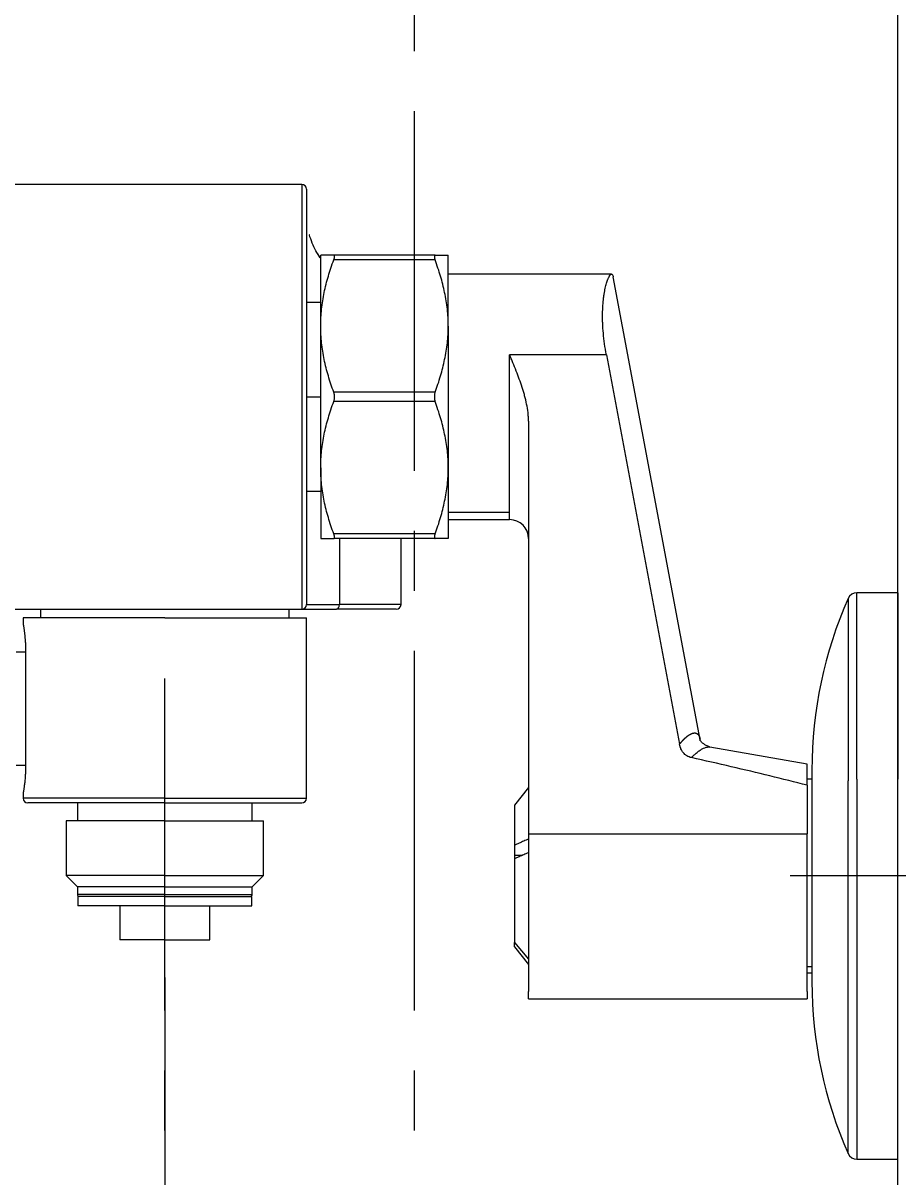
# Model space of a CAD drawing. Extents: x 4680 to 5808, y -3 to 824.
# Drawn here: x 5389.8 to 5482.4, y 162.8 to 285 of the extents above; entities that cross this region are included whole.
import ezdxf

# ---------------------------------------------------------------- set-up
doc = ezdxf.new("R2010")
doc.units = 0
doc.header["$LTSCALE"] = 4
doc.header["$MEASUREMENT"] = 0
doc.header["$PDMODE"] = 3
doc.header["$PDSIZE"] = -10
doc.linetypes.add('CENTER2', pattern=[28.575, 19.05, -3.175, 3.175, -3.175])
doc.layers.get('0').update_dxf_attribs({"linetype": 'CONTINUOUS'})
doc.layers.get('DEFPOINTS').update_dxf_attribs({"linetype": 'CONTINUOUS'})
doc.layers.add('1', color=7, linetype='CONTINUOUS')
doc.layers.add('Cneter', color=1, linetype='CENTER2', lineweight=13)
doc.layers.add('치수선', color=7, linetype='CONTINUOUS', lineweight=20)
doc.styles.add('Daelim Dimension', font='NanumGothic.ttf')
doc.dimstyles.new('DEFAULT', dxfattribs={"dimscale": 2, "dimtxt": 2, "dimasz": 2, "dimexe": 0, "dimexo": 2, "dimgap": 1, "dimtad": 1, "dimdec": 1, "dimzin": 9, "dimdsep": 46, "dimtxsty": 'Daelim Dimension', "dimcen": 0.5, "dimclrd": 252, "dimclre": 252, "dimclrt": 3, "dimadec": 1, "dimazin": 0, "dimtfac": 1, "dimtdec": 1, "dimtix": 1, "dimtmove": 0, "dimatfit": 3, "dimfxl": 1, "dimtolj": 1, "dimtzin": 1, "dimlwd": 9, "dimlwe": 9, "dimarcsym": 0})

# ---------------------------------------------------------------- blocks, each defined once
blk = doc.blocks.new('*D20')
at = {"color": 5, "lineweight": 9, "ltscale": 0.5, "transparency": 16777216}
for p, q in [((5404.77, 183.95), (5404.77, 144.95)), ((5482.37, 160.71), (5482.37, 144.95)), ((5408.77, 144.95), (5478.37, 144.95))]:
    blk.add_line(p, q, dxfattribs=at)
at = {"color": 5, "ltscale": 0.5, "transparency": 16777216}
for points in [[(5408.77, 145.62), (5408.77, 144.29), (5404.77, 144.95)], [(5478.37, 145.62), (5478.37, 144.29), (5482.37, 144.95)]]:
    blk.add_solid(points, dxfattribs=at)
at = {"layer": 'DEFPOINTS', "color": 0, "ltscale": 0.5, "transparency": 16777216}
for p in [(5404.77, 187.95), (5482.37, 164.71), (5482.37, 144.95)]:
    blk.add_point(p, dxfattribs=at)
at = {"color": 7, "ltscale": 0.5, "transparency": 16777216, "insert": (5424.95, 152.6), "char_height": 10, "attachment_point": 5, "style": 'Daelim Dimension'}
blk.add_mtext('\\A1;77.5', dxfattribs=at)
blk = doc.blocks.new('*D21')
at = {"color": 5, "lineweight": 9, "ltscale": 0.5, "transparency": 16777216}
for p, q in [((5486.37, 224.71), (5533.7, 224.71)), ((5533.7, 168.71), (5533.7, 220.71)), ((5486.37, 164.71), (5533.7, 164.71))]:
    blk.add_line(p, q, dxfattribs=at)
at = {"color": 5, "ltscale": 0.5, "transparency": 16777216}
for points in [[(5533.04, 220.71), (5534.37, 220.71), (5533.7, 224.71)], [(5533.04, 168.71), (5534.37, 168.71), (5533.7, 164.71)]]:
    blk.add_solid(points, dxfattribs=at)
at = {"layer": 'DEFPOINTS', "color": 0, "ltscale": 0.5, "transparency": 16777216}
for p in [(5482.37, 224.71), (5533.7, 224.71), (5482.37, 164.71)]:
    blk.add_point(p, dxfattribs=at)
at = {"color": 7, "ltscale": 0.5, "transparency": 16777216, "insert": (5526.26, 194.71), "char_height": 10, "attachment_point": 5, "rotation": 90, "style": 'Daelim Dimension'}
blk.add_mtext('\\A1;{\\fISOCPEUR|b0|i0|c0|p34;%%C}60', dxfattribs=at)

msp = doc.modelspace()

# ---------------------------------------------------------------- linework, layer by layer
at = {"layer": '1', "color": 7, "linetype": 'Continuous', "lineweight": 18}
for p, q in [((5419.27, 267.95), (5381.77, 267.95)), ((5419.27, 267.95), (5381.77, 267.95)), ((5419.77, 267.45), (5419.77, 223.45)), ((5419.77, 267.45), (5419.77, 223.45)), ((5421.27, 252.95), (5421.27, 260.45)), ((5421.27, 252.95), (5421.27, 260.45)), ((5433.38, 260.45), (5422.65, 260.45)), ((5433.38, 260.45), (5422.65, 260.45)), ((5434.77, 252.95), (5434.77, 260.45)), ((5434.77, 252.95), (5434.77, 260.45)), ((5452.06, 258.45), (5434.77, 258.45)), ((5461.43, 209.14), (5452.23, 258.17)), ((5421.27, 255.45), (5419.77, 255.45)), ((5421.27, 255.45), (5419.77, 255.45)), ((5421.27, 237.95), (5421.27, 252.95)), ((5421.27, 237.95), (5421.27, 252.95)), ((5434.77, 252.95), (5434.77, 237.95)), ((5434.77, 252.95), (5434.77, 237.95)), ((5451.51, 249.9), (5459.25, 208.66)), ((5443.27, 242.87), (5443.27, 199.16)), ((5421.27, 237.95), (5421.27, 230.45)), ((5421.27, 237.95), (5421.27, 230.45)), ((5434.77, 237.95), (5434.77, 230.45)), ((5434.77, 237.95), (5434.77, 230.45)), ((5419.77, 235.45), (5421.27, 235.45)), ((5419.77, 235.45), (5421.27, 235.45)), ((5434.77, 232.45), (5441.27, 232.45)), ((5433.38, 230.45), (5422.65, 230.45)), ((5433.38, 230.45), (5422.65, 230.45)), ((5429.77, 223.45), (5429.77, 230.45)), ((5429.77, 223.45), (5429.77, 230.45)), ((5477.1, 224.11), (5477.1, 204.77)), ((5482.37, 224.71), (5478.02, 224.71)), ((5482.37, 224.71), (5482.37, 204.97)), ((5381.77, 222.95), (5419.27, 222.95)), ((5381.77, 222.95), (5419.27, 222.95)), ((5391.62, 222.95), (5391.62, 222.05)), ((5391.62, 222.95), (5391.62, 222.05)), ((5417.92, 222.05), (5417.92, 222.95)), ((5417.92, 222.05), (5417.92, 222.95)), ((5419.27, 222.95), (5422.96, 222.95)), ((5419.27, 222.95), (5422.96, 222.95)), ((5429.27, 222.95), (5422.96, 222.95)), ((5429.27, 222.95), (5422.96, 222.95)), ((5389.77, 222.05), (5389.77, 221.45)), ((5389.77, 222.05), (5389.77, 221.45)), ((5404.77, 222.05), (5389.77, 222.05)), ((5404.77, 222.05), (5389.77, 222.05)), ((5404.77, 222.05), (5419.77, 222.05)), ((5404.77, 222.05), (5419.77, 222.05)), ((5419.77, 202.95), (5419.77, 222.05)), ((5419.77, 202.95), (5419.77, 222.05)), ((5472.77, 206.55), (5462.46, 208.36)), ((5472.77, 204.32), (5472.77, 206.55)), ((5473.27, 205.93), (5473.27, 198.55)), ((5443.27, 204.09), (5441.77, 202.21)), ((5473.27, 204.96), (5472.77, 204.96)), ((5472.77, 204.32), (5472.77, 199.16)), ((5477.1, 165.31), (5477.1, 204.77)), ((5482.37, 164.71), (5482.37, 204.97)), ((5389.77, 203.45), (5389.77, 202.95)), ((5389.77, 203.45), (5389.77, 202.95)), ((5404.77, 202.45), (5390.27, 202.45)), ((5404.77, 202.45), (5390.27, 202.45)), ((5395.52, 202.45), (5395.52, 200.55)), ((5395.52, 202.45), (5395.52, 200.55)), ((5404.77, 202.45), (5419.27, 202.45)), ((5404.77, 202.45), (5419.27, 202.45)), ((5414.02, 200.55), (5414.02, 202.45)), ((5414.02, 200.55), (5414.02, 202.45)), ((5441.77, 202.21), (5441.77, 197.97)), ((5394.32, 200.55), (5394.32, 194.75)), ((5394.32, 200.55), (5394.32, 194.75)), ((5404.77, 200.55), (5394.32, 200.55)), ((5404.77, 200.55), (5394.32, 200.55)), ((5404.77, 200.55), (5415.22, 200.55)), ((5404.77, 200.55), (5415.22, 200.55)), ((5415.22, 194.75), (5415.22, 200.55)), ((5415.22, 194.75), (5415.22, 200.55)), ((5441.77, 197.97), (5441.77, 196.93)), ((5443.27, 199.16), (5443.27, 182.49)), ((5472.77, 182.49), (5472.77, 199.16)), ((5473.27, 198.55), (5473.27, 183.49)), ((5441.77, 196.93), (5442.64, 196.93)), ((5441.77, 196.88), (5441.77, 196.56)), ((5442.52, 196.88), (5441.77, 196.88)), ((5441.77, 196.56), (5441.77, 187.66)), ((5394.32, 194.75), (5395.52, 193.55)), ((5394.32, 194.75), (5395.52, 193.55)), ((5404.77, 194.75), (5394.32, 194.75)), ((5404.77, 194.75), (5394.32, 194.75)), ((5404.77, 194.75), (5415.22, 194.75)), ((5404.77, 194.75), (5415.22, 194.75)), ((5414.02, 193.55), (5415.22, 194.75)), ((5414.02, 193.55), (5415.22, 194.75)), ((5395.52, 193.55), (5395.52, 192.75)), ((5395.52, 193.55), (5395.52, 192.75)), ((5404.77, 193.55), (5395.52, 193.55)), ((5404.77, 193.55), (5395.52, 193.55)), ((5404.77, 193.55), (5414.02, 193.55)), ((5404.77, 193.55), (5414.02, 193.55)), ((5414.02, 192.75), (5414.02, 193.55)), ((5414.02, 192.75), (5414.02, 193.55)), ((5395.57, 192.55), (5395.57, 191.55)), ((5395.57, 192.55), (5395.57, 191.55)), ((5404.77, 192.55), (5395.57, 192.55)), ((5404.77, 192.55), (5395.57, 192.55)), ((5404.77, 192.55), (5413.97, 192.55)), ((5404.77, 192.55), (5413.97, 192.55)), ((5413.97, 191.55), (5413.97, 192.55)), ((5413.97, 191.55), (5413.97, 192.55)), ((5404.77, 191.55), (5395.57, 191.55)), ((5404.77, 191.55), (5395.57, 191.55)), ((5400.02, 191.55), (5400.02, 187.95)), ((5400.02, 191.55), (5400.02, 187.95)), ((5404.77, 191.55), (5413.97, 191.55)), ((5404.77, 191.55), (5413.97, 191.55)), ((5409.52, 187.95), (5409.52, 191.55)), ((5409.52, 187.95), (5409.52, 191.55)), ((5404.77, 187.95), (5400.02, 187.95)), ((5404.77, 187.95), (5400.02, 187.95)), ((5404.77, 187.95), (5409.52, 187.95)), ((5404.77, 187.95), (5409.52, 187.95)), ((5441.77, 187.21), (5441.77, 187.66)), ((5441.77, 187.21), (5443.27, 185.34)), ((5472.77, 184.46), (5473.27, 184.46)), ((5443.27, 181.71), (5443.27, 182.49)), ((5472.77, 182.49), (5472.77, 181.71)), ((5443.27, 181.71), (5472.77, 181.71)), ((5478.02, 164.71), (5482.37, 164.71))]:
    msp.add_line(p, q, dxfattribs=at)
at = {"layer": '1', "color": 7, "linetype": 'Continuous', "lineweight": 13}
for p, q in [((5419.27, 267.95), (5419.27, 222.95)), ((5419.27, 267.95), (5419.27, 222.95)), ((5433.38, 259.95), (5422.65, 259.95)), ((5433.38, 259.95), (5422.65, 259.95)), ((5441.27, 233.24), (5441.27, 249.9)), ((5451.51, 249.9), (5441.27, 249.9)), ((5433.38, 245.95), (5422.65, 245.95)), ((5433.38, 245.95), (5422.65, 245.95)), ((5419.77, 245.45), (5421.27, 245.45)), ((5419.77, 245.45), (5421.27, 245.45)), ((5433.38, 244.95), (5422.65, 244.95)), ((5433.38, 244.95), (5422.65, 244.95)), ((5434.77, 233.24), (5441.27, 233.24)), ((5441.27, 232.45), (5441.27, 233.24)), ((5433.38, 230.95), (5422.65, 230.95)), ((5433.38, 230.95), (5422.65, 230.95)), ((5423.25, 230.45), (5423.25, 223.45)), ((5423.25, 230.45), (5423.25, 223.45)), ((5478.02, 204.97), (5478.02, 224.71)), ((5419.77, 223.45), (5423.25, 223.45)), ((5419.77, 223.45), (5423.25, 223.45)), ((5429.77, 223.45), (5423.25, 223.45)), ((5429.77, 223.45), (5423.25, 223.45)), ((5390.03, 218.45), (5390.03, 206.45)), ((5390.03, 218.45), (5390.03, 206.45)), ((5478.02, 204.97), (5478.02, 164.71)), ((5404.77, 202.95), (5389.77, 202.95)), ((5404.77, 202.95), (5389.77, 202.95)), ((5404.77, 202.95), (5419.77, 202.95)), ((5404.77, 202.95), (5419.77, 202.95)), ((5443.27, 199.16), (5472.77, 199.16)), ((5404.77, 192.75), (5395.52, 192.75)), ((5404.77, 192.75), (5395.52, 192.75)), ((5404.77, 192.75), (5414.02, 192.75)), ((5404.77, 192.75), (5414.02, 192.75)), ((5441.77, 187.66), (5443.27, 185.9)), ((5473.27, 185.08), (5472.77, 185.08))]:
    msp.add_line(p, q, dxfattribs=at)
at = {"layer": '1', "color": 7, "linetype": 'Continuous', "lineweight": 18}
for centre, radius, start, end in [((5419.27, 267.45), 0.5, 0, 90), ((5419.27, 267.45), 0.5, 0, 90), ((5441.27, 230.45), 2, 0, 90), ((5518.27, 205.93), 45, 156.1689, 180), ((5478.02, 223.71), 1, 90, 156.179), ((5419.27, 223.45), 0.5, 270, 0), ((5419.27, 223.45), 0.5, 270, 0), ((5429.27, 223.45), 0.5, 270, 0), ((5429.27, 223.45), 0.5, 270, 0), ((5390.27, 202.95), 0.5, 180, 270), ((5390.27, 202.95), 0.5, 180, 270), ((5419.27, 202.95), 0.5, 270, 0), ((5419.27, 202.95), 0.5, 270, 0), ((5395.72, 192.75), 0.2, 180, 270), ((5395.72, 192.75), 0.2, 180, 270), ((5413.82, 192.75), 0.2, 270, 0), ((5413.82, 192.75), 0.2, 270, 0), ((5518.27, 183.49), 45, 180, 203.8311), ((5478.02, 165.71), 1, 203.821, 270)]:
    msp.add_arc(centre, radius, start, end, dxfattribs=at)
at = {"layer": '1', "color": 7, "linetype": 'Continuous', "lineweight": 13}
msp.add_ellipse((5422.96, 223.45), major_axis=(0, 0.5), ratio=0.565217, start_param=3.141593, end_param=4.712389, dxfattribs=at)
msp.add_ellipse((5422.96, 223.45), major_axis=(0, 0.5), ratio=0.565217, start_param=3.141593, end_param=4.712389, dxfattribs=at)
at = {"layer": '1', "color": 7, "linetype": 'Continuous', "lineweight": 18}
for points, degree in [([(5420.07, 262.62), (5420.06, 262.63), (5420.06, 262.64), (5420.05, 262.63)], 3), ([(5420.07, 262.62), (5420.06, 262.63), (5420.06, 262.64), (5420.05, 262.63)], 3), ([(5462.44, 208.37), (5461.38, 208.82), (5461.42, 209.24)], 2), ([(5472.77, 204.32), (5471.47, 204.66), (5468.83, 205.31), (5464.75, 206.28), (5461.94, 206.92), (5460.51, 207.24)], 3), ([(5443.27, 198.61), (5443.1, 198.54), (5442.77, 198.4), (5442.27, 198.18), (5441.93, 198.04), (5441.77, 197.97)], 3), ([(5441.77, 196.56), (5441.93, 196.63), (5442.27, 196.77), (5442.77, 196.99), (5443.1, 197.13), (5443.27, 197.2)], 3)]:
    msp.add_open_spline(points, degree=degree, dxfattribs=at)
for points, knots in [([(5421.18, 260.25), (5421.03, 260.47), (5420.57, 261.21), (5420.24, 262.02), (5420.07, 262.62)], [0, 0, 0, 0, 0.298893, 1, 1, 1, 1]), ([(5421.22, 260.18), (5421.06, 260.42), (5420.58, 261.19), (5420.24, 262.02), (5420.07, 262.62)], [0, 0, 0, 0, 0.31948, 1, 1, 1, 1]), ([(5422.65, 260.45), (5422.44, 260.45), (5422.25, 260.45), (5421.91, 260.45), (5421.76, 260.45), (5421.52, 260.45), (5421.43, 260.45), (5421.3, 260.45), (5421.27, 260.45), (5421.27, 260.45)], [0, 0, 0, 0, 0.250112, 0.250112, 0.500223, 0.500223, 0.750335, 0.750335, 1, 1, 1, 1]), ([(5422.65, 260.45), (5422.44, 260.45), (5422.25, 260.45), (5421.91, 260.45), (5421.76, 260.45), (5421.52, 260.45), (5421.43, 260.45), (5421.3, 260.45), (5421.27, 260.45), (5421.27, 260.45)], [0, 0, 0, 0, 0.250112, 0.250112, 0.500223, 0.500223, 0.750335, 0.750335, 1, 1, 1, 1]), ([(5422.65, 259.95), (5422.67, 259.99), (5422.68, 260.03), (5422.7, 260.09), (5422.71, 260.13), (5422.72, 260.17), (5422.73, 260.19), (5422.73, 260.22), (5422.73, 260.23), (5422.74, 260.27), (5422.74, 260.3), (5422.74, 260.33), (5422.74, 260.34), (5422.74, 260.36), (5422.74, 260.37), (5422.73, 260.39), (5422.73, 260.41), (5422.71, 260.43), (5422.71, 260.43), (5422.7, 260.44), (5422.7, 260.44), (5422.68, 260.45), (5422.67, 260.45), (5422.65, 260.45)], [0, 0, 0, 0, 0.125, 0.125, 0.25, 0.25, 0.3125, 0.3125, 0.375, 0.375, 0.5, 0.5, 0.5625, 0.5625, 0.625, 0.625, 0.75, 0.75, 0.8125, 0.8125, 0.875, 0.875, 1, 1, 1, 1]), ([(5422.65, 259.95), (5422.67, 259.99), (5422.68, 260.03), (5422.7, 260.09), (5422.71, 260.13), (5422.72, 260.17), (5422.73, 260.19), (5422.73, 260.22), (5422.73, 260.23), (5422.74, 260.27), (5422.74, 260.3), (5422.74, 260.33), (5422.74, 260.34), (5422.74, 260.36), (5422.74, 260.37), (5422.73, 260.39), (5422.73, 260.41), (5422.71, 260.43), (5422.71, 260.43), (5422.7, 260.44), (5422.7, 260.44), (5422.68, 260.45), (5422.67, 260.45), (5422.65, 260.45)], [0, 0, 0, 0, 0.125, 0.125, 0.25, 0.25, 0.3125, 0.3125, 0.375, 0.375, 0.5, 0.5, 0.5625, 0.5625, 0.625, 0.625, 0.75, 0.75, 0.8125, 0.8125, 0.875, 0.875, 1, 1, 1, 1]), ([(5433.38, 260.45), (5433.37, 260.45), (5433.36, 260.45), (5433.33, 260.44), (5433.33, 260.43), (5433.31, 260.41), (5433.31, 260.41), (5433.31, 260.39), (5433.3, 260.39), (5433.3, 260.36), (5433.3, 260.34), (5433.3, 260.31), (5433.3, 260.3), (5433.3, 260.27), (5433.3, 260.26), (5433.3, 260.22), (5433.31, 260.19), (5433.32, 260.14), (5433.33, 260.13), (5433.33, 260.09), (5433.34, 260.08), (5433.36, 260.03), (5433.37, 259.99), (5433.38, 259.95)], [0, 0, 0, 0, 0.125, 0.125, 0.25, 0.25, 0.3125, 0.3125, 0.375, 0.375, 0.5, 0.5, 0.5625, 0.5625, 0.625, 0.625, 0.75, 0.75, 0.8125, 0.8125, 0.875, 0.875, 1, 1, 1, 1]), ([(5433.38, 260.45), (5433.37, 260.45), (5433.36, 260.45), (5433.33, 260.44), (5433.33, 260.43), (5433.31, 260.41), (5433.31, 260.41), (5433.31, 260.39), (5433.3, 260.39), (5433.3, 260.36), (5433.3, 260.34), (5433.3, 260.31), (5433.3, 260.3), (5433.3, 260.27), (5433.3, 260.26), (5433.3, 260.22), (5433.31, 260.19), (5433.32, 260.14), (5433.33, 260.13), (5433.33, 260.09), (5433.34, 260.08), (5433.36, 260.03), (5433.37, 259.99), (5433.38, 259.95)], [0, 0, 0, 0, 0.125, 0.125, 0.25, 0.25, 0.3125, 0.3125, 0.375, 0.375, 0.5, 0.5, 0.5625, 0.5625, 0.625, 0.625, 0.75, 0.75, 0.8125, 0.8125, 0.875, 0.875, 1, 1, 1, 1]), ([(5433.38, 260.45), (5433.59, 260.45), (5433.79, 260.45), (5434.13, 260.45), (5434.27, 260.45), (5434.51, 260.45), (5434.61, 260.45), (5434.73, 260.45), (5434.77, 260.45), (5434.77, 260.45)], [0, 0, 0, 0, 0.250112, 0.250112, 0.500223, 0.500223, 0.750335, 0.750335, 1, 1, 1, 1]), ([(5433.38, 260.45), (5433.59, 260.45), (5433.79, 260.45), (5434.13, 260.45), (5434.27, 260.45), (5434.51, 260.45), (5434.61, 260.45), (5434.73, 260.45), (5434.77, 260.45), (5434.77, 260.45)], [0, 0, 0, 0, 0.250112, 0.250112, 0.500223, 0.500223, 0.750335, 0.750335, 1, 1, 1, 1]), ([(5421.27, 252.95), (5421.27, 253.55), (5421.3, 254.15), (5421.43, 255.33), (5421.52, 255.92), (5421.76, 257.08), (5421.91, 257.66), (5422.25, 258.81), (5422.44, 259.38), (5422.65, 259.95)], [0, 0, 0, 0, 0.25, 0.25, 0.5, 0.5, 0.75, 0.75, 1, 1, 1, 1]), ([(5421.27, 252.95), (5421.27, 253.55), (5421.3, 254.15), (5421.43, 255.33), (5421.52, 255.92), (5421.76, 257.08), (5421.91, 257.66), (5422.25, 258.81), (5422.44, 259.38), (5422.65, 259.95)], [0, 0, 0, 0, 0.25, 0.25, 0.5, 0.5, 0.75, 0.75, 1, 1, 1, 1]), ([(5434.77, 252.95), (5434.77, 253.55), (5434.74, 254.15), (5434.61, 255.33), (5434.51, 255.92), (5434.27, 257.08), (5434.13, 257.66), (5433.79, 258.81), (5433.59, 259.38), (5433.38, 259.95)], [0, 0, 0, 0, 0.25, 0.25, 0.5, 0.5, 0.75, 0.75, 1, 1, 1, 1]), ([(5434.77, 252.95), (5434.77, 253.55), (5434.74, 254.15), (5434.61, 255.33), (5434.51, 255.92), (5434.27, 257.08), (5434.13, 257.66), (5433.79, 258.81), (5433.59, 259.38), (5433.38, 259.95)], [0, 0, 0, 0, 0.25, 0.25, 0.5, 0.5, 0.75, 0.75, 1, 1, 1, 1]), ([(5451.51, 249.9), (5451.44, 250.3), (5451.37, 250.69), (5451.27, 251.45), (5451.22, 251.82), (5451.16, 252.55), (5451.13, 252.9), (5451.12, 253.29), (5451.12, 253.33), (5451.11, 253.42), (5451.11, 253.46), (5451.11, 253.59), (5451.1, 253.84), (5451.1, 254.08), (5451.11, 254.55), (5451.12, 254.85), (5451.16, 255.42), (5451.18, 255.68), (5451.22, 256), (5451.23, 256.06), (5451.25, 256.15), (5451.25, 256.19), (5451.26, 256.25), (5451.28, 256.39), (5451.31, 256.54), (5451.37, 256.86), (5451.41, 257.06), (5451.5, 257.41), (5451.55, 257.57), (5451.62, 257.79), (5451.65, 257.85), (5451.68, 257.93), (5451.69, 257.94), (5451.7, 257.97), (5451.72, 258.02), (5451.74, 258.06), (5451.8, 258.18), (5451.84, 258.26), (5451.93, 258.38), (5451.98, 258.42), (5452.03, 258.45), (5452.05, 258.45), (5452.08, 258.45), (5452.09, 258.45), (5452.1, 258.44), (5452.11, 258.44), (5452.12, 258.44), (5452.15, 258.41), (5452.18, 258.37), (5452.21, 258.27), (5452.22, 258.23), (5452.23, 258.18)], [0, 0, 0, 0, 0.068804, 0.068804, 0.137608, 0.137608, 0.206413, 0.206413, 0.215013, 0.215013, 0.223614, 0.223614, 0.240815, 0.275217, 0.275217, 0.344021, 0.344021, 0.412825, 0.412825, 0.430026, 0.430026, 0.438627, 0.438627, 0.447227, 0.481629, 0.481629, 0.550433, 0.550433, 0.619238, 0.619238, 0.65364, 0.65364, 0.66224, 0.66224, 0.670841, 0.688042, 0.688042, 0.756846, 0.756846, 0.82565, 0.82565, 0.860052, 0.860052, 0.877253, 0.885854, 0.885854, 0.894454, 0.894454, 0.963259, 0.963259, 1, 1, 1, 1]), ([(5422.65, 245.95), (5422.44, 246.52), (5422.25, 247.09), (5421.91, 248.24), (5421.76, 248.82), (5421.52, 249.99), (5421.43, 250.58), (5421.3, 251.76), (5421.27, 252.35), (5421.27, 252.95)], [0, 0, 0, 0, 0.25, 0.25, 0.5, 0.5, 0.75, 0.75, 1, 1, 1, 1]), ([(5422.65, 245.95), (5422.44, 246.52), (5422.25, 247.09), (5421.91, 248.24), (5421.76, 248.82), (5421.52, 249.99), (5421.43, 250.58), (5421.3, 251.76), (5421.27, 252.35), (5421.27, 252.95)], [0, 0, 0, 0, 0.25, 0.25, 0.5, 0.5, 0.75, 0.75, 1, 1, 1, 1]), ([(5433.38, 245.95), (5433.59, 246.52), (5433.79, 247.09), (5434.13, 248.24), (5434.27, 248.82), (5434.51, 249.99), (5434.61, 250.58), (5434.74, 251.76), (5434.77, 252.35), (5434.77, 252.95)], [0, 0, 0, 0, 0.25, 0.25, 0.5, 0.5, 0.75, 0.75, 1, 1, 1, 1]), ([(5433.38, 245.95), (5433.59, 246.52), (5433.79, 247.09), (5434.13, 248.24), (5434.27, 248.82), (5434.51, 249.99), (5434.61, 250.58), (5434.74, 251.76), (5434.77, 252.35), (5434.77, 252.95)], [0, 0, 0, 0, 0.25, 0.25, 0.5, 0.5, 0.75, 0.75, 1, 1, 1, 1]), ([(5443.27, 242.87), (5443.27, 243.02), (5443.26, 243.17), (5443.24, 243.48), (5443.23, 243.63), (5443.18, 244.09), (5443.13, 244.39), (5443.01, 244.98), (5442.94, 245.28), (5442.82, 245.72), (5442.78, 245.87), (5442.71, 246.09), (5442.69, 246.16), (5442.64, 246.31), (5442.62, 246.38), (5442.5, 246.75), (5442.4, 247.04), (5442.19, 247.62), (5442.08, 247.9), (5441.86, 248.48), (5441.74, 248.76), (5441.56, 249.19), (5441.48, 249.4), (5441.37, 249.65), (5441.33, 249.76), (5441.3, 249.83), (5441.28, 249.86), (5441.27, 249.9)], [0, 0, 0, 0, 0.0625, 0.0625, 0.125, 0.125, 0.25, 0.25, 0.375, 0.375, 0.4375, 0.4375, 0.46875, 0.46875, 0.5, 0.5, 0.625, 0.625, 0.75, 0.75, 0.875, 0.875, 0.9375, 0.96875, 0.984375, 0.984375, 1, 1, 1, 1]), ([(5422.65, 244.95), (5422.67, 244.99), (5422.68, 245.03), (5422.7, 245.11), (5422.71, 245.15), (5422.72, 245.21), (5422.73, 245.23), (5422.73, 245.28), (5422.73, 245.3), (5422.74, 245.36), (5422.74, 245.41), (5422.74, 245.47), (5422.74, 245.5), (5422.74, 245.54), (5422.74, 245.56), (5422.73, 245.63), (5422.73, 245.67), (5422.71, 245.74), (5422.71, 245.76), (5422.7, 245.8), (5422.7, 245.82), (5422.68, 245.88), (5422.67, 245.92), (5422.65, 245.95)], [0, 0, 0, 0, 0.125, 0.125, 0.25, 0.25, 0.3125, 0.3125, 0.375, 0.375, 0.5, 0.5, 0.5625, 0.5625, 0.625, 0.625, 0.75, 0.75, 0.8125, 0.8125, 0.875, 0.875, 1, 1, 1, 1]), ([(5422.65, 244.95), (5422.67, 244.99), (5422.68, 245.03), (5422.7, 245.11), (5422.71, 245.15), (5422.72, 245.21), (5422.73, 245.23), (5422.73, 245.28), (5422.73, 245.3), (5422.74, 245.36), (5422.74, 245.41), (5422.74, 245.47), (5422.74, 245.5), (5422.74, 245.54), (5422.74, 245.56), (5422.73, 245.63), (5422.73, 245.67), (5422.71, 245.74), (5422.71, 245.76), (5422.7, 245.8), (5422.7, 245.82), (5422.68, 245.88), (5422.67, 245.92), (5422.65, 245.95)], [0, 0, 0, 0, 0.125, 0.125, 0.25, 0.25, 0.3125, 0.3125, 0.375, 0.375, 0.5, 0.5, 0.5625, 0.5625, 0.625, 0.625, 0.75, 0.75, 0.8125, 0.8125, 0.875, 0.875, 1, 1, 1, 1]), ([(5433.38, 245.95), (5433.37, 245.92), (5433.36, 245.88), (5433.33, 245.8), (5433.33, 245.76), (5433.31, 245.69), (5433.31, 245.67), (5433.31, 245.63), (5433.3, 245.61), (5433.3, 245.54), (5433.3, 245.5), (5433.3, 245.43), (5433.3, 245.41), (5433.3, 245.37), (5433.3, 245.34), (5433.3, 245.28), (5433.31, 245.23), (5433.32, 245.17), (5433.33, 245.15), (5433.33, 245.11), (5433.34, 245.09), (5433.36, 245.03), (5433.37, 244.99), (5433.38, 244.95)], [0, 0, 0, 0, 0.125, 0.125, 0.25, 0.25, 0.3125, 0.3125, 0.375, 0.375, 0.5, 0.5, 0.5625, 0.5625, 0.625, 0.625, 0.75, 0.75, 0.8125, 0.8125, 0.875, 0.875, 1, 1, 1, 1]), ([(5433.38, 245.95), (5433.37, 245.92), (5433.36, 245.88), (5433.33, 245.8), (5433.33, 245.76), (5433.31, 245.69), (5433.31, 245.67), (5433.31, 245.63), (5433.3, 245.61), (5433.3, 245.54), (5433.3, 245.5), (5433.3, 245.43), (5433.3, 245.41), (5433.3, 245.37), (5433.3, 245.34), (5433.3, 245.28), (5433.31, 245.23), (5433.32, 245.17), (5433.33, 245.15), (5433.33, 245.11), (5433.34, 245.09), (5433.36, 245.03), (5433.37, 244.99), (5433.38, 244.95)], [0, 0, 0, 0, 0.125, 0.125, 0.25, 0.25, 0.3125, 0.3125, 0.375, 0.375, 0.5, 0.5, 0.5625, 0.5625, 0.625, 0.625, 0.75, 0.75, 0.8125, 0.8125, 0.875, 0.875, 1, 1, 1, 1]), ([(5421.27, 237.95), (5421.27, 238.55), (5421.3, 239.15), (5421.43, 240.33), (5421.52, 240.92), (5421.76, 242.08), (5421.91, 242.66), (5422.25, 243.81), (5422.44, 244.38), (5422.65, 244.95)], [0, 0, 0, 0, 0.25, 0.25, 0.5, 0.5, 0.75, 0.75, 1, 1, 1, 1]), ([(5421.27, 237.95), (5421.27, 238.55), (5421.3, 239.15), (5421.43, 240.33), (5421.52, 240.92), (5421.76, 242.08), (5421.91, 242.66), (5422.25, 243.81), (5422.44, 244.38), (5422.65, 244.95)], [0, 0, 0, 0, 0.25, 0.25, 0.5, 0.5, 0.75, 0.75, 1, 1, 1, 1]), ([(5434.77, 237.95), (5434.77, 238.55), (5434.74, 239.15), (5434.61, 240.33), (5434.51, 240.92), (5434.27, 242.08), (5434.13, 242.66), (5433.79, 243.81), (5433.59, 244.38), (5433.38, 244.95)], [0, 0, 0, 0, 0.25, 0.25, 0.5, 0.5, 0.75, 0.75, 1, 1, 1, 1]), ([(5434.77, 237.95), (5434.77, 238.55), (5434.74, 239.15), (5434.61, 240.33), (5434.51, 240.92), (5434.27, 242.08), (5434.13, 242.66), (5433.79, 243.81), (5433.59, 244.38), (5433.38, 244.95)], [0, 0, 0, 0, 0.25, 0.25, 0.5, 0.5, 0.75, 0.75, 1, 1, 1, 1]), ([(5422.65, 230.95), (5422.44, 231.52), (5422.25, 232.09), (5421.91, 233.24), (5421.76, 233.82), (5421.52, 234.99), (5421.43, 235.58), (5421.3, 236.76), (5421.27, 237.35), (5421.27, 237.95)], [0, 0, 0, 0, 0.25, 0.25, 0.5, 0.5, 0.75, 0.75, 1, 1, 1, 1]), ([(5422.65, 230.95), (5422.44, 231.52), (5422.25, 232.09), (5421.91, 233.24), (5421.76, 233.82), (5421.52, 234.99), (5421.43, 235.58), (5421.3, 236.76), (5421.27, 237.35), (5421.27, 237.95)], [0, 0, 0, 0, 0.25, 0.25, 0.5, 0.5, 0.75, 0.75, 1, 1, 1, 1]), ([(5433.38, 230.95), (5433.59, 231.52), (5433.79, 232.09), (5434.13, 233.24), (5434.27, 233.82), (5434.51, 234.99), (5434.61, 235.58), (5434.74, 236.76), (5434.77, 237.35), (5434.77, 237.95)], [0, 0, 0, 0, 0.25, 0.25, 0.5, 0.5, 0.75, 0.75, 1, 1, 1, 1]), ([(5433.38, 230.95), (5433.59, 231.52), (5433.79, 232.09), (5434.13, 233.24), (5434.27, 233.82), (5434.51, 234.99), (5434.61, 235.58), (5434.74, 236.76), (5434.77, 237.35), (5434.77, 237.95)], [0, 0, 0, 0, 0.25, 0.25, 0.5, 0.5, 0.75, 0.75, 1, 1, 1, 1]), ([(5421.27, 230.45), (5421.27, 230.45), (5421.3, 230.45), (5421.43, 230.45), (5421.52, 230.45), (5421.76, 230.45), (5421.91, 230.45), (5422.25, 230.45), (5422.44, 230.45), (5422.65, 230.45)], [0, 0, 0, 0, 0.249662, 0.249662, 0.499774, 0.499774, 0.749887, 0.749887, 1, 1, 1, 1]), ([(5421.27, 230.45), (5421.27, 230.45), (5421.3, 230.45), (5421.43, 230.45), (5421.52, 230.45), (5421.76, 230.45), (5421.91, 230.45), (5422.25, 230.45), (5422.44, 230.45), (5422.65, 230.45)], [0, 0, 0, 0, 0.249662, 0.249662, 0.499774, 0.499774, 0.749887, 0.749887, 1, 1, 1, 1]), ([(5422.65, 230.45), (5422.67, 230.45), (5422.68, 230.46), (5422.7, 230.47), (5422.71, 230.48), (5422.72, 230.49), (5422.73, 230.5), (5422.73, 230.51), (5422.73, 230.52), (5422.74, 230.55), (5422.74, 230.56), (5422.74, 230.6), (5422.74, 230.61), (5422.74, 230.63), (5422.74, 230.65), (5422.73, 230.69), (5422.73, 230.72), (5422.71, 230.76), (5422.71, 230.78), (5422.7, 230.81), (5422.7, 230.83), (5422.68, 230.88), (5422.67, 230.92), (5422.65, 230.95)], [0, 0, 0, 0, 0.125, 0.125, 0.25, 0.25, 0.3125, 0.3125, 0.375, 0.375, 0.5, 0.5, 0.5625, 0.5625, 0.625, 0.625, 0.75, 0.75, 0.8125, 0.8125, 0.875, 0.875, 1, 1, 1, 1]), ([(5422.65, 230.45), (5422.67, 230.45), (5422.68, 230.46), (5422.7, 230.47), (5422.71, 230.48), (5422.72, 230.49), (5422.73, 230.5), (5422.73, 230.51), (5422.73, 230.52), (5422.74, 230.55), (5422.74, 230.56), (5422.74, 230.6), (5422.74, 230.61), (5422.74, 230.63), (5422.74, 230.65), (5422.73, 230.69), (5422.73, 230.72), (5422.71, 230.76), (5422.71, 230.78), (5422.7, 230.81), (5422.7, 230.83), (5422.68, 230.88), (5422.67, 230.92), (5422.65, 230.95)], [0, 0, 0, 0, 0.125, 0.125, 0.25, 0.25, 0.3125, 0.3125, 0.375, 0.375, 0.5, 0.5, 0.5625, 0.5625, 0.625, 0.625, 0.75, 0.75, 0.8125, 0.8125, 0.875, 0.875, 1, 1, 1, 1]), ([(5433.38, 230.95), (5433.37, 230.92), (5433.36, 230.88), (5433.33, 230.81), (5433.33, 230.78), (5433.31, 230.73), (5433.31, 230.72), (5433.31, 230.69), (5433.3, 230.67), (5433.3, 230.63), (5433.3, 230.61), (5433.3, 230.58), (5433.3, 230.57), (5433.3, 230.55), (5433.3, 230.54), (5433.3, 230.51), (5433.31, 230.5), (5433.32, 230.48), (5433.33, 230.48), (5433.33, 230.47), (5433.34, 230.46), (5433.36, 230.46), (5433.37, 230.45), (5433.38, 230.45)], [0, 0, 0, 0, 0.125, 0.125, 0.25, 0.25, 0.3125, 0.3125, 0.375, 0.375, 0.5, 0.5, 0.5625, 0.5625, 0.625, 0.625, 0.75, 0.75, 0.8125, 0.8125, 0.875, 0.875, 1, 1, 1, 1]), ([(5433.38, 230.95), (5433.37, 230.92), (5433.36, 230.88), (5433.33, 230.81), (5433.33, 230.78), (5433.31, 230.73), (5433.31, 230.72), (5433.31, 230.69), (5433.3, 230.67), (5433.3, 230.63), (5433.3, 230.61), (5433.3, 230.58), (5433.3, 230.57), (5433.3, 230.55), (5433.3, 230.54), (5433.3, 230.51), (5433.31, 230.5), (5433.32, 230.48), (5433.33, 230.48), (5433.33, 230.47), (5433.34, 230.46), (5433.36, 230.46), (5433.37, 230.45), (5433.38, 230.45)], [0, 0, 0, 0, 0.125, 0.125, 0.25, 0.25, 0.3125, 0.3125, 0.375, 0.375, 0.5, 0.5, 0.5625, 0.5625, 0.625, 0.625, 0.75, 0.75, 0.8125, 0.8125, 0.875, 0.875, 1, 1, 1, 1]), ([(5434.77, 230.45), (5434.77, 230.45), (5434.73, 230.45), (5434.61, 230.45), (5434.51, 230.45), (5434.27, 230.45), (5434.13, 230.45), (5433.79, 230.45), (5433.59, 230.45), (5433.38, 230.45)], [0, 0, 0, 0, 0.249663, 0.249663, 0.499776, 0.499776, 0.749888, 0.749888, 1, 1, 1, 1]), ([(5434.77, 230.45), (5434.77, 230.45), (5434.73, 230.45), (5434.61, 230.45), (5434.51, 230.45), (5434.27, 230.45), (5434.13, 230.45), (5433.79, 230.45), (5433.59, 230.45), (5433.38, 230.45)], [0, 0, 0, 0, 0.249663, 0.249663, 0.499776, 0.499776, 0.749888, 0.749888, 1, 1, 1, 1]), ([(5389.77, 221.45), (5389.77, 221.45), (5389.77, 221.45), (5389.77, 221.45), (5389.77, 221.42), (5389.78, 221.38), (5389.79, 221.32), (5389.8, 221.24), (5389.82, 221.13), (5389.85, 220.98), (5389.87, 220.81), (5389.89, 220.64), (5389.91, 220.47), (5389.93, 220.32), (5389.95, 220.16), (5389.96, 219.99), (5389.98, 219.81), (5389.99, 219.68), (5390, 219.58), (5390, 219.53), (5390, 219.47), (5390.01, 219.42), (5390.01, 219.37), (5390.01, 219.32), (5390.01, 219.26), (5390.02, 219.21), (5390.02, 219.16), (5390.02, 219.11), (5390.02, 219.05), (5390.03, 219), (5390.03, 218.94), (5390.03, 218.89), (5390.03, 218.84), (5390.03, 218.78), (5390.03, 218.73), (5390.03, 218.67), (5390.03, 218.62), (5390.03, 218.56), (5390.03, 218.51), (5390.03, 218.47), (5390.03, 218.45)], [0, 0, 0, 0, 0.000126, 0.046864, 0.093248, 0.13958, 0.186164, 0.233296, 0.294042, 0.354658, 0.415757, 0.477939, 0.520603, 0.563161, 0.605802, 0.648711, 0.692071, 0.736059, 0.748256, 0.760409, 0.772523, 0.7846, 0.796645, 0.808661, 0.820651, 0.83262, 0.844571, 0.856507, 0.868433, 0.880352, 0.892269, 0.904186, 0.916107, 0.928037, 0.939979, 0.951937, 0.963914, 0.975915, 0.987942, 1, 1, 1, 1]), ([(5389.77, 221.45), (5389.77, 221.45), (5389.77, 221.45), (5389.77, 221.45), (5389.77, 221.42), (5389.78, 221.38), (5389.79, 221.32), (5389.8, 221.24), (5389.82, 221.13), (5389.85, 220.98), (5389.87, 220.81), (5389.89, 220.64), (5389.91, 220.47), (5389.93, 220.32), (5389.95, 220.16), (5389.96, 219.99), (5389.98, 219.81), (5389.99, 219.68), (5390, 219.58), (5390, 219.53), (5390, 219.47), (5390.01, 219.42), (5390.01, 219.37), (5390.01, 219.32), (5390.01, 219.26), (5390.02, 219.21), (5390.02, 219.16), (5390.02, 219.11), (5390.02, 219.05), (5390.03, 219), (5390.03, 218.94), (5390.03, 218.89), (5390.03, 218.84), (5390.03, 218.78), (5390.03, 218.73), (5390.03, 218.67), (5390.03, 218.62), (5390.03, 218.56), (5390.03, 218.51), (5390.03, 218.47), (5390.03, 218.45)], [0, 0, 0, 0, 0.000126, 0.046864, 0.093248, 0.13958, 0.186164, 0.233296, 0.294042, 0.354658, 0.415757, 0.477939, 0.520603, 0.563161, 0.605802, 0.648711, 0.692071, 0.736059, 0.748256, 0.760409, 0.772523, 0.7846, 0.796645, 0.808661, 0.820651, 0.83262, 0.844571, 0.856507, 0.868433, 0.880352, 0.892269, 0.904186, 0.916107, 0.928037, 0.939979, 0.951937, 0.963914, 0.975915, 0.987942, 1, 1, 1, 1]), ([(5459.25, 208.66), (5459.26, 208.67), (5459.27, 208.68), (5459.29, 208.7), (5459.31, 208.73), (5459.33, 208.75), (5459.34, 208.77), (5459.36, 208.79), (5459.38, 208.82), (5459.4, 208.84), (5459.42, 208.86), (5459.43, 208.88), (5459.45, 208.9), (5459.47, 208.92), (5459.49, 208.94), (5459.51, 208.96), (5459.52, 208.98), (5459.54, 209), (5459.56, 209.02), (5459.58, 209.04), (5459.59, 209.06), (5459.61, 209.08), (5459.63, 209.1), (5459.65, 209.12), (5459.66, 209.13), (5459.68, 209.15), (5459.7, 209.17), (5459.72, 209.19), (5459.73, 209.2), (5459.75, 209.22), (5459.77, 209.24), (5459.79, 209.25), (5459.8, 209.27), (5459.82, 209.29), (5459.84, 209.3), (5459.85, 209.32), (5459.87, 209.33), (5459.89, 209.35), (5459.9, 209.37), (5459.92, 209.38), (5459.94, 209.39), (5459.95, 209.41), (5459.97, 209.42), (5459.99, 209.44), (5460, 209.45), (5460.02, 209.46), (5460.03, 209.48), (5460.05, 209.49), (5460.07, 209.5), (5460.08, 209.52), (5460.1, 209.53), (5460.11, 209.54), (5460.13, 209.55), (5460.15, 209.56), (5460.16, 209.58), (5460.18, 209.59), (5460.19, 209.6), (5460.21, 209.61), (5460.22, 209.62), (5460.24, 209.63), (5460.25, 209.64), (5460.27, 209.65), (5460.28, 209.66), (5460.3, 209.67), (5460.31, 209.68), (5460.33, 209.69), (5460.34, 209.7), (5460.36, 209.7), (5460.37, 209.71), (5460.39, 209.72), (5460.4, 209.73), (5460.42, 209.74), (5460.43, 209.74), (5460.44, 209.75), (5460.46, 209.76), (5460.47, 209.76), (5460.49, 209.77), (5460.5, 209.78), (5460.51, 209.78), (5460.53, 209.79), (5460.54, 209.8), (5460.56, 209.8), (5460.57, 209.81), (5460.58, 209.81), (5460.6, 209.82), (5460.61, 209.82), (5460.62, 209.82), (5460.64, 209.83), (5460.65, 209.83), (5460.66, 209.84), (5460.68, 209.84), (5460.69, 209.84), (5460.7, 209.85), (5460.71, 209.85), (5460.73, 209.85), (5460.74, 209.85), (5460.75, 209.85), (5460.76, 209.86), (5460.78, 209.86), (5460.79, 209.86), (5460.8, 209.86), (5460.81, 209.86), (5460.82, 209.86), (5460.84, 209.86), (5460.85, 209.86), (5460.86, 209.86), (5460.87, 209.86), (5460.88, 209.86), (5460.9, 209.86), (5460.91, 209.86), (5460.94, 209.86), (5460.96, 209.85), (5460.98, 209.85), (5461, 209.84), (5461.02, 209.84), (5461.04, 209.83), (5461.06, 209.82), (5461.07, 209.81), (5461.09, 209.8), (5461.11, 209.79), (5461.13, 209.78), (5461.14, 209.77), (5461.16, 209.75), (5461.18, 209.74), (5461.19, 209.72), (5461.21, 209.71), (5461.22, 209.69), (5461.24, 209.67), (5461.25, 209.65), (5461.26, 209.63), (5461.28, 209.61), (5461.29, 209.59), (5461.3, 209.57), (5461.31, 209.55), (5461.33, 209.52), (5461.34, 209.5), (5461.35, 209.47), (5461.36, 209.45), (5461.37, 209.42), (5461.38, 209.39), (5461.39, 209.36), (5461.39, 209.33), (5461.4, 209.3), (5461.41, 209.27), (5461.42, 209.24), (5461.42, 209.22), (5461.42, 209.2)], [0, 0, 0, 0, 0.005717, 0.01143, 0.017141, 0.022847, 0.028551, 0.034251, 0.039948, 0.045642, 0.051332, 0.05702, 0.062704, 0.068385, 0.074064, 0.079739, 0.085412, 0.091082, 0.096748, 0.102413, 0.108074, 0.113733, 0.119389, 0.125042, 0.130693, 0.136342, 0.141988, 0.147631, 0.153272, 0.158911, 0.164548, 0.170182, 0.175814, 0.181444, 0.187072, 0.192697, 0.198321, 0.203943, 0.209563, 0.215181, 0.220797, 0.226411, 0.232023, 0.237634, 0.243243, 0.24885, 0.254456, 0.26006, 0.265663, 0.271264, 0.276864, 0.282463, 0.28806, 0.293656, 0.299251, 0.304844, 0.310437, 0.316028, 0.321618, 0.327207, 0.332796, 0.338383, 0.343969, 0.349555, 0.35514, 0.360724, 0.366307, 0.37189, 0.377472, 0.383054, 0.388635, 0.394215, 0.399795, 0.405375, 0.410955, 0.416534, 0.422113, 0.427691, 0.43327, 0.438848, 0.444426, 0.450005, 0.455583, 0.461161, 0.46674, 0.472319, 0.477898, 0.483477, 0.489056, 0.494636, 0.500216, 0.505796, 0.511377, 0.516959, 0.522541, 0.528124, 0.533707, 0.539291, 0.544876, 0.550462, 0.556048, 0.561635, 0.567223, 0.572813, 0.578403, 0.583994, 0.589586, 0.59518, 0.600774, 0.611747, 0.622706, 0.633653, 0.644587, 0.655509, 0.666419, 0.677317, 0.688205, 0.699081, 0.709948, 0.720804, 0.73165, 0.742488, 0.753316, 0.764136, 0.774947, 0.785751, 0.796547, 0.807336, 0.818119, 0.828895, 0.839665, 0.850429, 0.861188, 0.871942, 0.882692, 0.893438, 0.904179, 0.914918, 0.925653, 0.936386, 0.947116, 0.957845, 0.968572, 0.979298, 0.990023, 1, 1, 1, 1]), ([(5461.42, 209.2), (5461.42, 209.21), (5461.42, 209.22), (5461.42, 209.23), (5461.42, 209.23), (5461.42, 209.24)], [0, 0, 0, 0, 0.328264, 0.837835, 1, 1, 1, 1]), ([(5460.51, 207.24), (5460.43, 207.26), (5460.26, 207.31), (5460.11, 207.39), (5460, 207.46), (5459.96, 207.48), (5459.9, 207.53), (5459.86, 207.56), (5459.77, 207.64), (5459.71, 207.7), (5459.63, 207.8), (5459.6, 207.83), (5459.56, 207.9), (5459.53, 207.94), (5459.47, 208.04), (5459.43, 208.11), (5459.39, 208.21), (5459.38, 208.23), (5459.37, 208.27), (5459.34, 208.32), (5459.32, 208.38), (5459.29, 208.5), (5459.27, 208.58), (5459.25, 208.66)], [0, 0, 0, 0, 0.125, 0.25, 0.25, 0.3125, 0.3125, 0.375, 0.375, 0.5, 0.5, 0.5625, 0.5625, 0.625, 0.625, 0.75, 0.75, 0.78125, 0.78125, 0.8125, 0.875, 0.875, 1, 1, 1, 1]), ([(5460.51, 207.24), (5460.53, 207.27), (5460.65, 207.39), (5460.88, 207.61), (5461.19, 207.87), (5461.51, 208.09), (5461.81, 208.25), (5462.08, 208.35), (5462.3, 208.38), (5462.42, 208.37), (5462.46, 208.36)], [0, 0, 0, 0, 0.028154, 0.156075, 0.297984, 0.451926, 0.604248, 0.75441, 0.905568, 1, 1, 1, 1]), ([(5390.03, 206.45), (5390.03, 206.44), (5390.03, 206.43), (5390.03, 206.4), (5390.03, 206.37), (5390.03, 206.35), (5390.03, 206.32), (5390.03, 206.3), (5390.03, 206.27), (5390.03, 206.24), (5390.03, 206.22), (5390.03, 206.19), (5390.03, 206.17), (5390.03, 206.14), (5390.03, 206.11), (5390.03, 206.09), (5390.03, 206.06), (5390.03, 206.04), (5390.03, 206.01), (5390.03, 205.98), (5390.03, 205.96), (5390.03, 205.93), (5390.02, 205.91), (5390.02, 205.88), (5390.02, 205.86), (5390.02, 205.83), (5390.02, 205.8), (5390.02, 205.78), (5390.02, 205.75), (5390.02, 205.73), (5390.02, 205.7), (5390.02, 205.68), (5390.01, 205.65), (5390.01, 205.63), (5390.01, 205.6), (5390.01, 205.57), (5390.01, 205.55), (5390.01, 205.52), (5390.01, 205.5), (5390, 205.47), (5390, 205.45), (5390, 205.42), (5390, 205.4), (5390, 205.37), (5390, 205.35), (5390, 205.32), (5389.99, 205.3), (5389.99, 205.19), (5389.97, 205), (5389.95, 204.74), (5389.92, 204.51), (5389.9, 204.31), (5389.87, 204.14), (5389.86, 204), (5389.84, 203.87), (5389.82, 203.76), (5389.8, 203.66), (5389.79, 203.57), (5389.78, 203.5), (5389.77, 203.46), (5389.77, 203.45), (5389.77, 203.45), (5389.77, 203.45)], [0, 0, 0, 0, 0.005747, 0.011488, 0.017224, 0.022956, 0.028683, 0.034407, 0.040127, 0.045844, 0.051558, 0.057271, 0.062981, 0.06869, 0.074399, 0.080107, 0.085814, 0.091522, 0.097231, 0.102942, 0.108653, 0.114367, 0.120083, 0.125802, 0.131525, 0.137251, 0.142981, 0.148715, 0.154455, 0.1602, 0.165951, 0.171708, 0.177471, 0.183241, 0.189019, 0.194805, 0.200599, 0.206401, 0.212213, 0.218034, 0.223864, 0.229705, 0.235557, 0.241419, 0.247293, 0.253178, 0.259076, 0.264986, 0.330834, 0.395209, 0.458711, 0.521964, 0.571202, 0.619874, 0.668285, 0.716742, 0.765553, 0.825002, 0.88345, 0.941487, 0.999717, 1, 1, 1, 1]), ([(5390.03, 206.45), (5390.03, 206.44), (5390.03, 206.43), (5390.03, 206.4), (5390.03, 206.37), (5390.03, 206.35), (5390.03, 206.32), (5390.03, 206.3), (5390.03, 206.27), (5390.03, 206.24), (5390.03, 206.22), (5390.03, 206.19), (5390.03, 206.17), (5390.03, 206.14), (5390.03, 206.11), (5390.03, 206.09), (5390.03, 206.06), (5390.03, 206.04), (5390.03, 206.01), (5390.03, 205.98), (5390.03, 205.96), (5390.03, 205.93), (5390.02, 205.91), (5390.02, 205.88), (5390.02, 205.86), (5390.02, 205.83), (5390.02, 205.8), (5390.02, 205.78), (5390.02, 205.75), (5390.02, 205.73), (5390.02, 205.7), (5390.02, 205.68), (5390.01, 205.65), (5390.01, 205.63), (5390.01, 205.6), (5390.01, 205.57), (5390.01, 205.55), (5390.01, 205.52), (5390.01, 205.5), (5390, 205.47), (5390, 205.45), (5390, 205.42), (5390, 205.4), (5390, 205.37), (5390, 205.35), (5390, 205.32), (5389.99, 205.3), (5389.99, 205.19), (5389.97, 205), (5389.95, 204.74), (5389.92, 204.51), (5389.9, 204.31), (5389.87, 204.14), (5389.86, 204), (5389.84, 203.87), (5389.82, 203.76), (5389.8, 203.66), (5389.79, 203.57), (5389.78, 203.5), (5389.77, 203.46), (5389.77, 203.45), (5389.77, 203.45), (5389.77, 203.45)], [0, 0, 0, 0, 0.005747, 0.011488, 0.017224, 0.022956, 0.028683, 0.034407, 0.040127, 0.045844, 0.051558, 0.057271, 0.062981, 0.06869, 0.074399, 0.080107, 0.085814, 0.091522, 0.097231, 0.102942, 0.108653, 0.114367, 0.120083, 0.125802, 0.131525, 0.137251, 0.142981, 0.148715, 0.154455, 0.1602, 0.165951, 0.171708, 0.177471, 0.183241, 0.189019, 0.194805, 0.200599, 0.206401, 0.212213, 0.218034, 0.223864, 0.229705, 0.235557, 0.241419, 0.247293, 0.253178, 0.259076, 0.264986, 0.330834, 0.395209, 0.458711, 0.521964, 0.571202, 0.619874, 0.668285, 0.716742, 0.765553, 0.825002, 0.88345, 0.941487, 0.999717, 1, 1, 1, 1])]:
    msp.add_open_spline(points, degree=3, knots=knots, dxfattribs=at)
at = {"layer": '1', "color": 7, "linetype": 'Continuous', "lineweight": 13}
msp.add_rational_spline([(5389.05, 218.45), (5389.55, 218.45), (5389.94, 218.45), (5390.03, 218.45)], [1.17169096587, 0.972300518482, 0.946579155725, 1.0945268776], degree=3, dxfattribs=at)
msp.add_rational_spline([(5389.05, 218.45), (5389.55, 218.45), (5389.94, 218.45), (5390.03, 218.45)], [1.17169096587, 0.972300518482, 0.946579155725, 1.0945268776], degree=3, dxfattribs=at)
for points, knots in [([(5461.45, 209.01), (5461.45, 209.01), (5461.45, 209.03), (5461.45, 209.04), (5461.44, 209.06), (5461.44, 209.08), (5461.44, 209.1), (5461.44, 209.11), (5461.43, 209.13), (5461.43, 209.15), (5461.43, 209.17), (5461.43, 209.18), (5461.42, 209.2), (5461.42, 209.2), (5461.42, 209.2)], [0, 0, 0, 0, 0.083921, 0.172432, 0.260931, 0.349417, 0.437892, 0.526356, 0.61481, 0.703255, 0.79169, 0.880118, 0.968538, 1, 1, 1, 1]), ([(5389.05, 206.45), (5389.11, 206.45), (5389.17, 206.45), (5389.28, 206.45), (5389.34, 206.45), (5389.44, 206.45), (5389.5, 206.45), (5389.6, 206.45), (5389.64, 206.45), (5389.73, 206.45), (5389.77, 206.45), (5389.85, 206.45), (5389.88, 206.45), (5389.94, 206.45), (5389.97, 206.45), (5390.01, 206.45), (5390.02, 206.45), (5390.03, 206.45)], [0, 0, 0, 0, 0.125, 0.125, 0.25, 0.25, 0.375, 0.375, 0.5, 0.5, 0.625, 0.625, 0.75, 0.75, 0.875, 0.875, 1, 1, 1, 1]), ([(5389.05, 206.45), (5389.11, 206.45), (5389.17, 206.45), (5389.28, 206.45), (5389.34, 206.45), (5389.44, 206.45), (5389.5, 206.45), (5389.6, 206.45), (5389.64, 206.45), (5389.73, 206.45), (5389.77, 206.45), (5389.85, 206.45), (5389.88, 206.45), (5389.94, 206.45), (5389.97, 206.45), (5390.01, 206.45), (5390.02, 206.45), (5390.03, 206.45)], [0, 0, 0, 0, 0.125, 0.125, 0.25, 0.25, 0.375, 0.375, 0.5, 0.5, 0.625, 0.625, 0.75, 0.75, 0.875, 0.875, 1, 1, 1, 1])]:
    msp.add_open_spline(points, degree=3, knots=knots, dxfattribs=at)
at = {"layer": 'Cneter', "lineweight": 5, "ltscale": 0.5}
for p, q in [((5431.2, 123.31), (5431.2, 408.76)), ((5404.77, 123.31), (5404.77, 215.64)), ((5509.06, 194.71), (5466.36, 194.71))]:
    msp.add_line(p, q, dxfattribs=at)
at = {"layer": '치수선'}
msp.add_line((5482.37, 97.75), (5482.37, 569.42), dxfattribs=at)

# ---------------------------------------------------------------- dimensions: what is measured, and where the dimension line sits
at = {"color": 5, "ltscale": 0.5}
dim = msp.add_linear_dim(base=(5533.7, 224.71), p1=(5482.37, 164.71), p2=(5482.37, 224.71), angle=90, text='{\\fISOCPEUR|b0|i0|c0|p34;%%C}<>', dimstyle='DEFAULT', override={"dimtxt": 5, "dimclrd": 5, "dimclre": 5, "dimclrt": 7}, dxfattribs=at)
dim.commit()
dim.dimension.update_dxf_attribs({"geometry": '*D21', "text_midpoint": (5526.26, 194.71)})
dim = msp.add_linear_dim(base=(5482.37, 144.95), p1=(5404.77, 187.95), p2=(5482.37, 164.71), text='77.5', dimstyle='DEFAULT', override={"dimtxt": 5, "dimclrd": 5, "dimclre": 5, "dimclrt": 7}, dxfattribs=at)
dim.commit()
dim.dimension.update_dxf_attribs({"geometry": '*D20', "text_midpoint": (5424.95, 144.95), "dimtype": 160})

doc.saveas('drawing.dxf')
